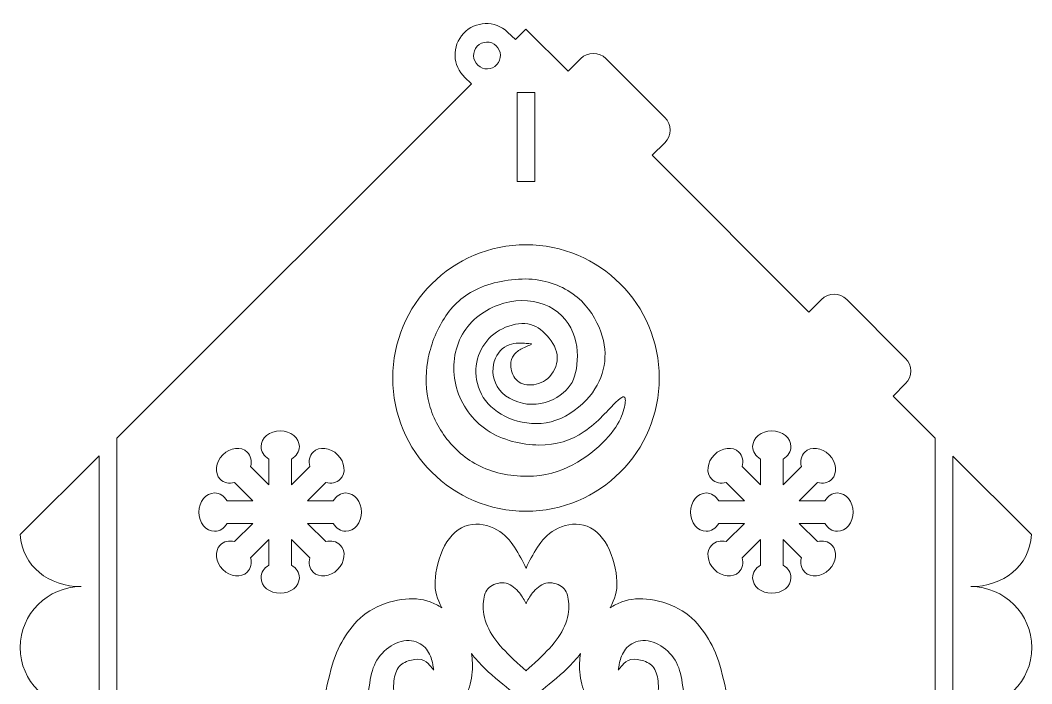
# Model space of a CAD drawing. Header units: centimetres. Extents: x -97 to 97, y -61 to 61.
# Drawn here: x -21.72 to 12.28, y 6.92 to 29.23 of the extents above; entities that cross this region are included whole.
import ezdxf

# ---------------------------------------------------------------- set-up
doc = ezdxf.new("R2010")
doc.units = ezdxf.units.CM
doc.header["$MEASUREMENT"] = 0
doc.layers.add('layer 1', color=7, linetype='Continuous')

msp = doc.modelspace()

# ---------------------------------------------------------------- linework, layer by layer
at = {"layer": 'layer 1', "color": 242, "lineweight": 9}
for points, knots in [([(-0.4739, 24.68896), (-0.4739, 24.68896), (4.79258, 19.41762), (4.79258, 19.41762), (4.79258, 19.41762), (4.79258, 19.41762), (5.21578, 19.84082), (5.21578, 19.84082), (5.21578, 19.84082), (5.44946, 20.0745), (5.83062, 20.0745), (6.0643, 19.84082), (6.0643, 19.84082), (6.0643, 19.84082), (8.0442, 17.86092), (8.0442, 17.86092), (8.0442, 17.86092), (8.27788, 17.62724), (8.27788, 17.24608), (8.0442, 17.0124), (8.0442, 17.0124), (8.0442, 17.0124), (7.62028, 16.58848), (7.62028, 16.58848), (7.62028, 16.58848), (7.62028, 16.58848), (9.03412, 15.1739), (9.03412, 15.1739), (9.03412, 15.1739), (9.03412, 15.1739), (9.03412, 0.59188), (9.03412, 0.59188), (9.03412, 0.59188), (9.03412, 0.59188), (9.63412, 0.59188), (9.63412, 0.59188), (9.63412, 0.59188), (9.63412, 0.59188), (9.63412, 14.57358), (9.63412, 14.57358), (9.63412, 14.57358), (9.63412, 14.57358), (12.27478, 11.93158), (12.27478, 11.93158), (12.27478, 11.93158), (12.20662, 10.8614), (11.32152, 10.18412), (10.23412, 10.18412), (10.23412, 10.18412), (11.36596, 10.18412), (12.28348, 9.2666), (12.28348, 8.13476), (12.28348, 8.13476), (12.28348, 7.00294), (11.36596, 6.08542), (10.23412, 6.08542), (10.23412, 6.08542), (11.36596, 6.08542), (12.28348, 5.1679), (12.28348, 4.03606), (12.28348, 4.03606), (12.28348, 2.90424), (11.36596, 1.98672), (10.23412, 1.98672), (10.23412, 1.98672), (11.36596, 1.98672), (12.28348, 1.06918), (12.28348, -0.06264), (12.28348, -0.06264), (12.28348, -1.19446), (11.36596, -2.112), (10.23412, -2.112), (10.23412, -2.112), (11.36596, -2.112), (12.28348, -3.02952), (12.28348, -4.16134), (12.28348, -4.16134), (12.28348, -5.29318), (11.36596, -6.2107), (10.23412, -6.2107), (10.23412, -6.2107), (11.36596, -6.2107), (12.28348, -7.12822), (12.28348, -8.26004), (12.28348, -8.26004), (12.28348, -9.39188), (11.36596, -10.3094), (10.23412, -10.3094), (10.23412, -10.3094), (11.36596, -10.3094), (12.28348, -11.22692), (12.28348, -12.35874), (12.28348, -12.35874), (12.28348, -13.49058), (11.36596, -14.4081), (10.23412, -14.4081), (10.23412, -14.4081), (10.23412, -14.4081), (-19.66716, -14.4081), (-19.66716, -14.4081), (-19.66716, -14.4081), (-20.799, -14.4081), (-21.71652, -13.49058), (-21.71652, -12.35874), (-21.71652, -12.35874), (-21.71652, -11.22692), (-20.799, -10.3094), (-19.66716, -10.3094), (-19.66716, -10.3094), (-20.799, -10.3094), (-21.71652, -9.39188), (-21.71652, -8.26004), (-21.71652, -8.26004), (-21.71652, -7.12822), (-20.799, -6.2107), (-19.66716, -6.2107), (-19.66716, -6.2107), (-20.799, -6.2107), (-21.71652, -5.29318), (-21.71652, -4.16134), (-21.71652, -4.16134), (-21.71652, -3.02952), (-20.799, -2.112), (-19.66716, -2.112), (-19.66716, -2.112), (-20.799, -2.112), (-21.71652, -1.19446), (-21.71652, -0.06264), (-21.71652, -0.06264), (-21.71652, 1.06918), (-20.799, 1.98672), (-19.66716, 1.98672), (-19.66716, 1.98672), (-20.799, 1.98672), (-21.71652, 2.90424), (-21.71652, 4.03606), (-21.71652, 4.03606), (-21.71652, 5.1679), (-20.799, 6.08542), (-19.66716, 6.08542), (-19.66716, 6.08542), (-20.799, 6.08542), (-21.71652, 7.00294), (-21.71652, 8.13476), (-21.71652, 8.13476), (-21.71652, 9.2666), (-20.799, 10.18412), (-19.66716, 10.18412), (-19.66716, 10.18412), (-20.75458, 10.18412), (-21.64836, 10.86142), (-21.7165, 11.93162), (-21.7165, 11.93162), (-21.7165, 11.93162), (-19.06716, 14.58096), (-19.06716, 14.58096), (-19.06716, 14.58096), (-19.06716, 14.58096), (-19.06716, 0.59188), (-19.06716, 0.59188), (-19.06716, 0.59188), (-19.06716, 0.59188), (-18.46716, 0.59188), (-18.46716, 0.59188), (-18.46716, 0.59188), (-18.46716, 0.59188), (-18.46716, 15.18096), (-18.46716, 15.18096), (-18.46716, 15.18096), (-18.46716, 15.18096), (-6.55014, 27.09798), (-6.55014, 27.09798), (-6.55014, 27.09798), (-6.55014, 27.09798), (-6.78802, 27.32098), (-6.78802, 27.32098), (-6.78802, 27.32098), (-6.78802, 27.32098), (-6.769, 27.30316), (-6.769, 27.30316), (-6.769, 27.30316), (-7.19204, 27.69972), (-7.21348, 28.3642), (-6.81692, 28.78724), (-6.81692, 28.78724), (-6.42036, 29.21028), (-5.75554, 29.23204), (-5.33284, 28.83516), (-5.33284, 28.83516), (-5.33284, 28.83516), (-5.06472, 28.5834), (-5.06472, 28.5834), (-5.06472, 28.5834), (-5.06472, 28.5834), (-4.71654, 28.93158), (-4.71654, 28.93158), (-4.71654, 28.93158), (-4.71654, 28.93158), (-3.30232, 27.51738), (-3.30232, 27.51738), (-3.30232, 27.51738), (-3.30232, 27.51738), (-2.87804, 27.94166), (-2.87804, 27.94166), (-2.87804, 27.94166), (-2.64436, 28.17534), (-2.2632, 28.17534), (-2.02952, 27.94166), (-2.02952, 27.94166), (-2.02952, 27.94166), (-0.04962, 25.96176), (-0.04962, 25.96176), (-0.04962, 25.96176), (0.18406, 25.72808), (0.18406, 25.34692), (-0.04962, 25.11324), (-0.04962, 25.11324), (-0.04962, 25.11324), (-0.4739, 24.68896), (-0.4739, 24.68896)], [0, 0, 0, 0, 0.01785714, 0.01785714, 0.01785714, 0.01785714, 0.03571429, 0.03571429, 0.03571429, 0.03571429, 0.05357143, 0.05357143, 0.05357143, 0.05357143, 0.07142857, 0.07142857, 0.07142857, 0.07142857, 0.08928571, 0.08928571, 0.08928571, 0.08928571, 0.10714286, 0.10714286, 0.10714286, 0.10714286, 0.125, 0.125, 0.125, 0.125, 0.14285714, 0.14285714, 0.14285714, 0.14285714, 0.16071429, 0.16071429, 0.16071429, 0.16071429, 0.17857143, 0.17857143, 0.17857143, 0.17857143, 0.19642857, 0.19642857, 0.19642857, 0.19642857, 0.21428571, 0.21428571, 0.21428571, 0.21428571, 0.23214286, 0.23214286, 0.23214286, 0.23214286, 0.25, 0.25, 0.25, 0.25, 0.26785714, 0.26785714, 0.26785714, 0.26785714, 0.28571429, 0.28571429, 0.28571429, 0.28571429, 0.30357143, 0.30357143, 0.30357143, 0.30357143, 0.32142857, 0.32142857, 0.32142857, 0.32142857, 0.33928571, 0.33928571, 0.33928571, 0.33928571, 0.35714286, 0.35714286, 0.35714286, 0.35714286, 0.375, 0.375, 0.375, 0.375, 0.39285714, 0.39285714, 0.39285714, 0.39285714, 0.41071429, 0.41071429, 0.41071429, 0.41071429, 0.42857143, 0.42857143, 0.42857143, 0.42857143, 0.44642857, 0.44642857, 0.44642857, 0.44642857, 0.46428571, 0.46428571, 0.46428571, 0.46428571, 0.48214286, 0.48214286, 0.48214286, 0.48214286, 0.5, 0.5, 0.5, 0.5, 0.51785714, 0.51785714, 0.51785714, 0.51785714, 0.53571429, 0.53571429, 0.53571429, 0.53571429, 0.55357143, 0.55357143, 0.55357143, 0.55357143, 0.57142857, 0.57142857, 0.57142857, 0.57142857, 0.58928571, 0.58928571, 0.58928571, 0.58928571, 0.60714286, 0.60714286, 0.60714286, 0.60714286, 0.625, 0.625, 0.625, 0.625, 0.64285714, 0.64285714, 0.64285714, 0.64285714, 0.66071429, 0.66071429, 0.66071429, 0.66071429, 0.67857143, 0.67857143, 0.67857143, 0.67857143, 0.69642857, 0.69642857, 0.69642857, 0.69642857, 0.71428571, 0.71428571, 0.71428571, 0.71428571, 0.73214286, 0.73214286, 0.73214286, 0.73214286, 0.75, 0.75, 0.75, 0.75, 0.76785714, 0.76785714, 0.76785714, 0.76785714, 0.78571429, 0.78571429, 0.78571429, 0.78571429, 0.80357143, 0.80357143, 0.80357143, 0.80357143, 0.82142857, 0.82142857, 0.82142857, 0.82142857, 0.83928571, 0.83928571, 0.83928571, 0.83928571, 0.85714286, 0.85714286, 0.85714286, 0.85714286, 0.875, 0.875, 0.875, 0.875, 0.89285714, 0.89285714, 0.89285714, 0.89285714, 0.91071429, 0.91071429, 0.91071429, 0.91071429, 0.92857143, 0.92857143, 0.92857143, 0.92857143, 0.94642857, 0.94642857, 0.94642857, 0.94642857, 0.96428571, 0.96428571, 0.96428571, 0.96428571, 1, 1, 1, 1]), ([(-5.71818, 28.37474), (-5.53686, 28.20476), (-5.52766, 27.92), (-5.69764, 27.73868), (-5.69764, 27.73868), (-5.86762, 27.55736), (-6.15238, 27.54816), (-6.3337, 27.71814), (-6.3337, 27.71814), (-6.51502, 27.88812), (-6.52422, 28.17288), (-6.35424, 28.3542), (-6.35424, 28.3542), (-6.18426, 28.53552), (-5.8995, 28.54472), (-5.71818, 28.37474)], [0, 0, 0, 0, 0.2, 0.2, 0.2, 0.2, 0.4, 0.4, 0.4, 0.4, 0.6, 0.6, 0.6, 0.6, 1, 1, 1, 1]), ([(-5.01654, 26.80622), (-5.01654, 26.80622), (-4.41654, 26.80622), (-4.41654, 26.80622), (-4.41654, 26.80622), (-4.41654, 26.80622), (-4.41654, 23.80622), (-4.41654, 23.80622), (-4.41654, 23.80622), (-4.41654, 23.80622), (-5.01654, 23.80622), (-5.01654, 23.80622), (-5.01654, 23.80622), (-5.01654, 23.80622), (-5.01654, 26.80622), (-5.01654, 26.80622)], [0, 0, 0, 0, 0.2, 0.2, 0.2, 0.2, 0.4, 0.4, 0.4, 0.4, 0.6, 0.6, 0.6, 0.6, 1, 1, 1, 1])]:
    msp.add_open_spline(points, degree=3, knots=knots, dxfattribs=at)
at = {"layer": 'layer 1', "color": 114, "lineweight": 9}
for points, knots in [([(-4.71652, 21.68088), (-7.19118, 21.68088), (-9.19728, 19.67478), (-9.19728, 17.20012), (-9.19728, 17.20012), (-9.19728, 14.72544), (-7.19118, 12.71936), (-4.71652, 12.71936), (-4.71652, 12.71936), (-2.24184, 12.71936), (-0.23574, 14.72544), (-0.23574, 17.20012), (-0.23574, 17.20012), (-0.23574, 19.67478), (-2.24184, 21.68088), (-4.71652, 21.68088)], [0, 0, 0, 0, 0.2, 0.2, 0.2, 0.2, 0.4, 0.4, 0.4, 0.4, 0.6, 0.6, 0.6, 0.6, 1, 1, 1, 1]), ([(-1.6929, 16.3864), (-1.91946, 16.16324), (-2.3109, 15.7031), (-2.75728, 15.39754), (-2.75728, 15.39754), (-3.20362, 15.09194), (-3.7049, 14.94086), (-4.28176, 14.94426), (-4.28176, 14.94426), (-4.8586, 14.94774), (-5.51094, 15.1057), (-6.01914, 15.44214), (-6.01914, 15.44214), (-6.52728, 15.77864), (-6.8912, 16.2937), (-7.04916, 16.86706), (-7.04916, 16.86706), (-7.2071, 17.44048), (-7.15904, 18.07228), (-6.90154, 18.57698), (-6.90154, 18.57698), (-6.64402, 19.0817), (-6.17704, 19.45942), (-5.6569, 19.65166), (-5.6569, 19.65166), (-5.13674, 19.8439), (-4.56338, 19.85078), (-4.10676, 19.67562), (-4.10676, 19.67562), (-3.65008, 19.5005), (-3.31018, 19.14342), (-3.13854, 18.73482), (-3.13854, 18.73482), (-2.96684, 18.32624), (-2.96346, 17.86612), (-3.02362, 17.51248), (-3.02362, 17.51248), (-3.0837, 17.15882), (-3.20728, 16.91164), (-3.46482, 16.69876), (-3.46482, 16.69876), (-3.72232, 16.4859), (-4.11372, 16.30736), (-4.5275, 16.31422), (-4.5275, 16.31422), (-4.94122, 16.32114), (-5.37728, 16.51338), (-5.609, 16.8018), (-5.609, 16.8018), (-5.84072, 17.09024), (-5.86818, 17.47482), (-5.78228, 17.7598), (-5.78228, 17.7598), (-5.69638, 18.04482), (-5.49722, 18.2302), (-5.28778, 18.31262), (-5.28778, 18.31262), (-5.0783, 18.395), (-4.8586, 18.3744), (-4.71438, 18.3641), (-4.71438, 18.3641), (-4.57014, 18.3538), (-4.50148, 18.3538), (-4.53926, 18.32974), (-4.53926, 18.32974), (-4.57702, 18.30574), (-4.72124, 18.25766), (-4.84144, 18.19584), (-4.84144, 18.19584), (-4.96158, 18.13406), (-5.05774, 18.0585), (-5.12642, 17.96924), (-5.12642, 17.96924), (-5.1951, 17.87994), (-5.23626, 17.77698), (-5.22938, 17.6259), (-5.22938, 17.6259), (-5.22252, 17.47482), (-5.16762, 17.27566), (-5.04746, 17.14518), (-5.04746, 17.14518), (-4.92726, 17.0147), (-4.74182, 16.95294), (-4.5324, 16.96668), (-4.5324, 16.96668), (-4.32292, 16.9804), (-4.08948, 17.06964), (-3.9178, 17.2516), (-3.9178, 17.2516), (-3.7461, 17.4336), (-3.63622, 17.70826), (-3.67056, 17.97608), (-3.67056, 17.97608), (-3.7049, 18.24392), (-3.88344, 18.50484), (-4.0792, 18.69712), (-4.0792, 18.69712), (-4.2749, 18.88942), (-4.48774, 19.01304), (-4.75558, 19.03018), (-4.75558, 19.03018), (-5.0234, 19.04738), (-5.34612, 18.95808), (-5.61054, 18.80356), (-5.61054, 18.80356), (-5.87492, 18.64906), (-6.0809, 18.42936), (-6.21826, 18.16152), (-6.21826, 18.16152), (-6.3556, 17.8937), (-6.42426, 17.57782), (-6.39338, 17.25506), (-6.39338, 17.25506), (-6.36248, 16.9323), (-6.23202, 16.6027), (-5.99166, 16.33486), (-5.99166, 16.33486), (-5.7513, 16.06704), (-5.40108, 15.86106), (-4.9994, 15.75118), (-4.9994, 15.75118), (-4.59762, 15.6413), (-4.1444, 15.62758), (-3.71182, 15.77864), (-3.71182, 15.77864), (-3.27916, 15.92974), (-2.86712, 16.2456), (-2.5856, 16.57864), (-2.5856, 16.57864), (-2.30402, 16.91172), (-2.15294, 17.26192), (-2.09114, 17.62246), (-2.09114, 17.62246), (-2.02934, 17.98302), (-2.0568, 18.3538), (-2.201, 18.75554), (-2.201, 18.75554), (-2.34522, 19.15724), (-2.60614, 19.5899), (-2.99586, 19.91782), (-2.99586, 19.91782), (-3.38558, 20.24572), (-3.90404, 20.4689), (-4.50494, 20.5187), (-4.50494, 20.5187), (-5.1058, 20.5685), (-5.78906, 20.44488), (-6.30924, 20.2131), (-6.30924, 20.2131), (-6.82944, 19.98134), (-7.1865, 19.6414), (-7.46122, 19.21732), (-7.46122, 19.21732), (-7.73592, 18.79332), (-7.92814, 18.28514), (-8.01744, 17.7804), (-8.01744, 17.7804), (-8.1067, 17.27566), (-8.09296, 16.77438), (-7.9625, 16.30052), (-7.9625, 16.30052), (-7.832, 15.82672), (-7.58482, 15.38034), (-7.25178, 14.99922), (-7.25178, 14.99922), (-6.91874, 14.6181), (-6.49982, 14.30224), (-5.97106, 14.10994), (-5.97106, 14.10994), (-5.44232, 13.91766), (-4.80364, 13.84898), (-4.25084, 13.92106), (-4.25084, 13.92106), (-3.69804, 13.9932), (-3.2311, 14.2061), (-2.82596, 14.47046), (-2.82596, 14.47046), (-2.42076, 14.73488), (-2.07742, 15.05074), (-1.85082, 15.33572), (-1.85082, 15.33572), (-1.6242, 15.62074), (-1.5143, 15.87478), (-1.4491, 16.07736), (-1.4491, 16.07736), (-1.38384, 16.27998), (-1.36322, 16.43102), (-1.38384, 16.51342), (-1.38384, 16.51342), (-1.40444, 16.59582), (-1.46624, 16.60958), (-1.6929, 16.3864)], [0, 0, 0, 0, 0.02040816, 0.02040816, 0.02040816, 0.02040816, 0.04081633, 0.04081633, 0.04081633, 0.04081633, 0.06122449, 0.06122449, 0.06122449, 0.06122449, 0.08163265, 0.08163265, 0.08163265, 0.08163265, 0.10204082, 0.10204082, 0.10204082, 0.10204082, 0.12244898, 0.12244898, 0.12244898, 0.12244898, 0.14285714, 0.14285714, 0.14285714, 0.14285714, 0.16326531, 0.16326531, 0.16326531, 0.16326531, 0.18367347, 0.18367347, 0.18367347, 0.18367347, 0.20408163, 0.20408163, 0.20408163, 0.20408163, 0.2244898, 0.2244898, 0.2244898, 0.2244898, 0.24489796, 0.24489796, 0.24489796, 0.24489796, 0.26530612, 0.26530612, 0.26530612, 0.26530612, 0.28571429, 0.28571429, 0.28571429, 0.28571429, 0.30612245, 0.30612245, 0.30612245, 0.30612245, 0.32653061, 0.32653061, 0.32653061, 0.32653061, 0.34693878, 0.34693878, 0.34693878, 0.34693878, 0.36734694, 0.36734694, 0.36734694, 0.36734694, 0.3877551, 0.3877551, 0.3877551, 0.3877551, 0.40816327, 0.40816327, 0.40816327, 0.40816327, 0.42857143, 0.42857143, 0.42857143, 0.42857143, 0.44897959, 0.44897959, 0.44897959, 0.44897959, 0.46938776, 0.46938776, 0.46938776, 0.46938776, 0.48979592, 0.48979592, 0.48979592, 0.48979592, 0.51020408, 0.51020408, 0.51020408, 0.51020408, 0.53061224, 0.53061224, 0.53061224, 0.53061224, 0.55102041, 0.55102041, 0.55102041, 0.55102041, 0.57142857, 0.57142857, 0.57142857, 0.57142857, 0.59183673, 0.59183673, 0.59183673, 0.59183673, 0.6122449, 0.6122449, 0.6122449, 0.6122449, 0.63265306, 0.63265306, 0.63265306, 0.63265306, 0.65306122, 0.65306122, 0.65306122, 0.65306122, 0.67346939, 0.67346939, 0.67346939, 0.67346939, 0.69387755, 0.69387755, 0.69387755, 0.69387755, 0.71428571, 0.71428571, 0.71428571, 0.71428571, 0.73469388, 0.73469388, 0.73469388, 0.73469388, 0.75510204, 0.75510204, 0.75510204, 0.75510204, 0.7755102, 0.7755102, 0.7755102, 0.7755102, 0.79591837, 0.79591837, 0.79591837, 0.79591837, 0.81632653, 0.81632653, 0.81632653, 0.81632653, 0.83673469, 0.83673469, 0.83673469, 0.83673469, 0.85714286, 0.85714286, 0.85714286, 0.85714286, 0.87755102, 0.87755102, 0.87755102, 0.87755102, 0.89795918, 0.89795918, 0.89795918, 0.89795918, 0.91836735, 0.91836735, 0.91836735, 0.91836735, 0.93877551, 0.93877551, 0.93877551, 0.93877551, 0.95918367, 0.95918367, 0.95918367, 0.95918367, 1, 1, 1, 1]), ([(-14.51068, 11.69564), (-14.51068, 11.69564), (-13.89864, 12.30768), (-13.89864, 12.30768), (-13.89864, 12.30768), (-13.89864, 12.30768), (-14.76422, 12.30768), (-14.76422, 12.30768), (-14.76422, 12.30768), (-14.8594, 12.14842), (-15.01262, 12.04498), (-15.18552, 12.04498), (-15.18552, 12.04498), (-15.47422, 12.04498), (-15.70828, 12.33324), (-15.70828, 12.6888), (-15.70828, 12.6888), (-15.70828, 13.04438), (-15.47422, 13.33262), (-15.18552, 13.33262), (-15.18552, 13.33262), (-15.01262, 13.33262), (-14.8594, 13.22918), (-14.76422, 13.06992), (-14.76422, 13.06992), (-14.76422, 13.06992), (-13.89864, 13.06992), (-13.89864, 13.06992), (-13.89864, 13.06992), (-13.89864, 13.06992), (-14.51068, 13.68198), (-14.51068, 13.68198), (-14.51068, 13.68198), (-14.6906, 13.63666), (-14.8721, 13.67188), (-14.99436, 13.79414), (-14.99436, 13.79414), (-15.1985, 13.9983), (-15.1602, 14.36758), (-14.90876, 14.61904), (-14.90876, 14.61904), (-14.65734, 14.87046), (-14.28802, 14.90876), (-14.08386, 14.70462), (-14.08386, 14.70462), (-13.9616, 14.58236), (-13.92638, 14.40086), (-13.9717, 14.22096), (-13.9717, 14.22096), (-13.9717, 14.22096), (-13.35966, 13.6089), (-13.35966, 13.6089), (-13.35966, 13.6089), (-13.35966, 13.6089), (-13.35966, 14.4745), (-13.35966, 14.4745), (-13.35966, 14.4745), (-13.51892, 14.56964), (-13.62236, 14.72288), (-13.62236, 14.89578), (-13.62236, 14.89578), (-13.62236, 15.1845), (-13.3341, 15.41856), (-12.97854, 15.41856), (-12.97854, 15.41856), (-12.62296, 15.41856), (-12.33474, 15.1845), (-12.33474, 14.89578), (-12.33474, 14.89578), (-12.33474, 14.72288), (-12.43816, 14.56964), (-12.59742, 14.4745), (-12.59742, 14.4745), (-12.59742, 14.4745), (-12.59742, 13.6089), (-12.59742, 13.6089), (-12.59742, 13.6089), (-12.59742, 13.6089), (-11.98534, 14.22096), (-11.98534, 14.22096), (-11.98534, 14.22096), (-12.03068, 14.40086), (-11.99544, 14.58236), (-11.8732, 14.70462), (-11.8732, 14.70462), (-11.66904, 14.90876), (-11.29976, 14.87046), (-11.04832, 14.61904), (-11.04832, 14.61904), (-10.79686, 14.36758), (-10.75858, 13.9983), (-10.96274, 13.79414), (-10.96274, 13.79414), (-11.085, 13.67188), (-11.26648, 13.63666), (-11.44638, 13.68198), (-11.44638, 13.68198), (-11.44638, 13.68198), (-12.05844, 13.06992), (-12.05844, 13.06992), (-12.05844, 13.06992), (-12.05844, 13.06992), (-11.19286, 13.06992), (-11.19286, 13.06992), (-11.19286, 13.06992), (-11.0977, 13.22918), (-10.94446, 13.33262), (-10.77156, 13.33262), (-10.77156, 13.33262), (-10.48284, 13.33262), (-10.24878, 13.04438), (-10.24878, 12.6888), (-10.24878, 12.6888), (-10.24878, 12.33324), (-10.48284, 12.04498), (-10.77156, 12.04498), (-10.77156, 12.04498), (-10.94446, 12.04498), (-11.0977, 12.14842), (-11.19286, 12.30768), (-11.19286, 12.30768), (-11.19286, 12.30768), (-12.05844, 12.30768), (-12.05844, 12.30768), (-12.05844, 12.30768), (-12.05844, 12.30768), (-11.44638, 11.69564), (-11.44638, 11.69564), (-11.44638, 11.69564), (-11.26648, 11.74096), (-11.085, 11.70574), (-10.96274, 11.58348), (-10.96274, 11.58348), (-10.75858, 11.37932), (-10.79686, 11.01002), (-11.04832, 10.75858), (-11.04832, 10.75858), (-11.29976, 10.50714), (-11.66904, 10.46884), (-11.8732, 10.67298), (-11.8732, 10.67298), (-11.99544, 10.79524), (-12.03068, 10.97676), (-11.98534, 11.15666), (-11.98534, 11.15666), (-11.98534, 11.15666), (-12.59742, 11.7687), (-12.59742, 11.7687), (-12.59742, 11.7687), (-12.59742, 11.7687), (-12.59742, 10.90312), (-12.59742, 10.90312), (-12.59742, 10.90312), (-12.43816, 10.80796), (-12.33474, 10.65474), (-12.33474, 10.48182), (-12.33474, 10.48182), (-12.33474, 10.19312), (-12.62296, 9.95906), (-12.97854, 9.95906), (-12.97854, 9.95906), (-13.3341, 9.95906), (-13.62236, 10.19312), (-13.62236, 10.48182), (-13.62236, 10.48182), (-13.62236, 10.65474), (-13.51892, 10.80796), (-13.35966, 10.90312), (-13.35966, 10.90312), (-13.35966, 10.90312), (-13.35966, 11.7687), (-13.35966, 11.7687), (-13.35966, 11.7687), (-13.35966, 11.7687), (-13.9717, 11.15666), (-13.9717, 11.15666), (-13.9717, 11.15666), (-13.92638, 10.97676), (-13.9616, 10.79524), (-14.08386, 10.67298), (-14.08386, 10.67298), (-14.28802, 10.46884), (-14.65734, 10.50714), (-14.90876, 10.75858), (-14.90876, 10.75858), (-15.1602, 11.01002), (-15.1985, 11.37932), (-14.99436, 11.58348), (-14.99436, 11.58348), (-14.8721, 11.70574), (-14.6906, 11.74096), (-14.51068, 11.69564)], [0, 0, 0, 0, 0.02040816, 0.02040816, 0.02040816, 0.02040816, 0.04081633, 0.04081633, 0.04081633, 0.04081633, 0.06122449, 0.06122449, 0.06122449, 0.06122449, 0.08163265, 0.08163265, 0.08163265, 0.08163265, 0.10204082, 0.10204082, 0.10204082, 0.10204082, 0.12244898, 0.12244898, 0.12244898, 0.12244898, 0.14285714, 0.14285714, 0.14285714, 0.14285714, 0.16326531, 0.16326531, 0.16326531, 0.16326531, 0.18367347, 0.18367347, 0.18367347, 0.18367347, 0.20408163, 0.20408163, 0.20408163, 0.20408163, 0.2244898, 0.2244898, 0.2244898, 0.2244898, 0.24489796, 0.24489796, 0.24489796, 0.24489796, 0.26530612, 0.26530612, 0.26530612, 0.26530612, 0.28571429, 0.28571429, 0.28571429, 0.28571429, 0.30612245, 0.30612245, 0.30612245, 0.30612245, 0.32653061, 0.32653061, 0.32653061, 0.32653061, 0.34693878, 0.34693878, 0.34693878, 0.34693878, 0.36734694, 0.36734694, 0.36734694, 0.36734694, 0.3877551, 0.3877551, 0.3877551, 0.3877551, 0.40816327, 0.40816327, 0.40816327, 0.40816327, 0.42857143, 0.42857143, 0.42857143, 0.42857143, 0.44897959, 0.44897959, 0.44897959, 0.44897959, 0.46938776, 0.46938776, 0.46938776, 0.46938776, 0.48979592, 0.48979592, 0.48979592, 0.48979592, 0.51020408, 0.51020408, 0.51020408, 0.51020408, 0.53061224, 0.53061224, 0.53061224, 0.53061224, 0.55102041, 0.55102041, 0.55102041, 0.55102041, 0.57142857, 0.57142857, 0.57142857, 0.57142857, 0.59183673, 0.59183673, 0.59183673, 0.59183673, 0.6122449, 0.6122449, 0.6122449, 0.6122449, 0.63265306, 0.63265306, 0.63265306, 0.63265306, 0.65306122, 0.65306122, 0.65306122, 0.65306122, 0.67346939, 0.67346939, 0.67346939, 0.67346939, 0.69387755, 0.69387755, 0.69387755, 0.69387755, 0.71428571, 0.71428571, 0.71428571, 0.71428571, 0.73469388, 0.73469388, 0.73469388, 0.73469388, 0.75510204, 0.75510204, 0.75510204, 0.75510204, 0.7755102, 0.7755102, 0.7755102, 0.7755102, 0.79591837, 0.79591837, 0.79591837, 0.79591837, 0.81632653, 0.81632653, 0.81632653, 0.81632653, 0.83673469, 0.83673469, 0.83673469, 0.83673469, 0.85714286, 0.85714286, 0.85714286, 0.85714286, 0.87755102, 0.87755102, 0.87755102, 0.87755102, 0.89795918, 0.89795918, 0.89795918, 0.89795918, 0.91836735, 0.91836735, 0.91836735, 0.91836735, 0.93877551, 0.93877551, 0.93877551, 0.93877551, 0.95918367, 0.95918367, 0.95918367, 0.95918367, 1, 1, 1, 1]), ([(5.07764, 11.69564), (5.07764, 11.69564), (4.4656, 12.30768), (4.4656, 12.30768), (4.4656, 12.30768), (4.4656, 12.30768), (5.33118, 12.30768), (5.33118, 12.30768), (5.33118, 12.30768), (5.42636, 12.14842), (5.57958, 12.04498), (5.75248, 12.04498), (5.75248, 12.04498), (6.0412, 12.04498), (6.27526, 12.33324), (6.27526, 12.6888), (6.27526, 12.6888), (6.27526, 13.04438), (6.0412, 13.33262), (5.75248, 13.33262), (5.75248, 13.33262), (5.57958, 13.33262), (5.42636, 13.22918), (5.33118, 13.06992), (5.33118, 13.06992), (5.33118, 13.06992), (4.4656, 13.06992), (4.4656, 13.06992), (4.4656, 13.06992), (4.4656, 13.06992), (5.07764, 13.68198), (5.07764, 13.68198), (5.07764, 13.68198), (5.25756, 13.63666), (5.43906, 13.67188), (5.56132, 13.79414), (5.56132, 13.79414), (5.76548, 13.9983), (5.72718, 14.36758), (5.47572, 14.61904), (5.47572, 14.61904), (5.2243, 14.87046), (4.85498, 14.90876), (4.65084, 14.70462), (4.65084, 14.70462), (4.52858, 14.58236), (4.49336, 14.40086), (4.53868, 14.22096), (4.53868, 14.22096), (4.53868, 14.22096), (3.92664, 13.6089), (3.92664, 13.6089), (3.92664, 13.6089), (3.92664, 13.6089), (3.92664, 14.4745), (3.92664, 14.4745), (3.92664, 14.4745), (4.0859, 14.56964), (4.18932, 14.72288), (4.18932, 14.89578), (4.18932, 14.89578), (4.18932, 15.1845), (3.90106, 15.41856), (3.5455, 15.41856), (3.5455, 15.41856), (3.18992, 15.41856), (2.9017, 15.1845), (2.9017, 14.89578), (2.9017, 14.89578), (2.9017, 14.72288), (3.00514, 14.56964), (3.1644, 14.4745), (3.1644, 14.4745), (3.1644, 14.4745), (3.1644, 13.6089), (3.1644, 13.6089), (3.1644, 13.6089), (3.1644, 13.6089), (2.55234, 14.22096), (2.55234, 14.22096), (2.55234, 14.22096), (2.59764, 14.40086), (2.5624, 14.58236), (2.44016, 14.70462), (2.44016, 14.70462), (2.23602, 14.90876), (1.86672, 14.87046), (1.61528, 14.61904), (1.61528, 14.61904), (1.36386, 14.36758), (1.32554, 13.9983), (1.5297, 13.79414), (1.5297, 13.79414), (1.65196, 13.67188), (1.83344, 13.63666), (2.01336, 13.68198), (2.01336, 13.68198), (2.01336, 13.68198), (2.62542, 13.06992), (2.62542, 13.06992), (2.62542, 13.06992), (2.62542, 13.06992), (1.75982, 13.06992), (1.75982, 13.06992), (1.75982, 13.06992), (1.66466, 13.22918), (1.51142, 13.33262), (1.33852, 13.33262), (1.33852, 13.33262), (1.04982, 13.33262), (0.81576, 13.04438), (0.81576, 12.6888), (0.81576, 12.6888), (0.81576, 12.33324), (1.04982, 12.04498), (1.33852, 12.04498), (1.33852, 12.04498), (1.51142, 12.04498), (1.66466, 12.14842), (1.75982, 12.30768), (1.75982, 12.30768), (1.75982, 12.30768), (2.62542, 12.30768), (2.62542, 12.30768), (2.62542, 12.30768), (2.62542, 12.30768), (2.01336, 11.69564), (2.01336, 11.69564), (2.01336, 11.69564), (1.83344, 11.74096), (1.65196, 11.70574), (1.5297, 11.58348), (1.5297, 11.58348), (1.32554, 11.37932), (1.36386, 11.01002), (1.61528, 10.75858), (1.61528, 10.75858), (1.86672, 10.50714), (2.23602, 10.46884), (2.44016, 10.67298), (2.44016, 10.67298), (2.5624, 10.79524), (2.59764, 10.97676), (2.55234, 11.15666), (2.55234, 11.15666), (2.55234, 11.15666), (3.1644, 11.7687), (3.1644, 11.7687), (3.1644, 11.7687), (3.1644, 11.7687), (3.1644, 10.90312), (3.1644, 10.90312), (3.1644, 10.90312), (3.00514, 10.80796), (2.9017, 10.65474), (2.9017, 10.48182), (2.9017, 10.48182), (2.9017, 10.19312), (3.18992, 9.95906), (3.5455, 9.95906), (3.5455, 9.95906), (3.90106, 9.95906), (4.18932, 10.19312), (4.18932, 10.48182), (4.18932, 10.48182), (4.18932, 10.65474), (4.0859, 10.80796), (3.92664, 10.90312), (3.92664, 10.90312), (3.92664, 10.90312), (3.92664, 11.7687), (3.92664, 11.7687), (3.92664, 11.7687), (3.92664, 11.7687), (4.53868, 11.15666), (4.53868, 11.15666), (4.53868, 11.15666), (4.49336, 10.97676), (4.52858, 10.79524), (4.65084, 10.67298), (4.65084, 10.67298), (4.85498, 10.46884), (5.2243, 10.50714), (5.47572, 10.75858), (5.47572, 10.75858), (5.72718, 11.01002), (5.76548, 11.37932), (5.56132, 11.58348), (5.56132, 11.58348), (5.43906, 11.70574), (5.25756, 11.74096), (5.07764, 11.69564)], [0, 0, 0, 0, 0.02040816, 0.02040816, 0.02040816, 0.02040816, 0.04081633, 0.04081633, 0.04081633, 0.04081633, 0.06122449, 0.06122449, 0.06122449, 0.06122449, 0.08163265, 0.08163265, 0.08163265, 0.08163265, 0.10204082, 0.10204082, 0.10204082, 0.10204082, 0.12244898, 0.12244898, 0.12244898, 0.12244898, 0.14285714, 0.14285714, 0.14285714, 0.14285714, 0.16326531, 0.16326531, 0.16326531, 0.16326531, 0.18367347, 0.18367347, 0.18367347, 0.18367347, 0.20408163, 0.20408163, 0.20408163, 0.20408163, 0.2244898, 0.2244898, 0.2244898, 0.2244898, 0.24489796, 0.24489796, 0.24489796, 0.24489796, 0.26530612, 0.26530612, 0.26530612, 0.26530612, 0.28571429, 0.28571429, 0.28571429, 0.28571429, 0.30612245, 0.30612245, 0.30612245, 0.30612245, 0.32653061, 0.32653061, 0.32653061, 0.32653061, 0.34693878, 0.34693878, 0.34693878, 0.34693878, 0.36734694, 0.36734694, 0.36734694, 0.36734694, 0.3877551, 0.3877551, 0.3877551, 0.3877551, 0.40816327, 0.40816327, 0.40816327, 0.40816327, 0.42857143, 0.42857143, 0.42857143, 0.42857143, 0.44897959, 0.44897959, 0.44897959, 0.44897959, 0.46938776, 0.46938776, 0.46938776, 0.46938776, 0.48979592, 0.48979592, 0.48979592, 0.48979592, 0.51020408, 0.51020408, 0.51020408, 0.51020408, 0.53061224, 0.53061224, 0.53061224, 0.53061224, 0.55102041, 0.55102041, 0.55102041, 0.55102041, 0.57142857, 0.57142857, 0.57142857, 0.57142857, 0.59183673, 0.59183673, 0.59183673, 0.59183673, 0.6122449, 0.6122449, 0.6122449, 0.6122449, 0.63265306, 0.63265306, 0.63265306, 0.63265306, 0.65306122, 0.65306122, 0.65306122, 0.65306122, 0.67346939, 0.67346939, 0.67346939, 0.67346939, 0.69387755, 0.69387755, 0.69387755, 0.69387755, 0.71428571, 0.71428571, 0.71428571, 0.71428571, 0.73469388, 0.73469388, 0.73469388, 0.73469388, 0.75510204, 0.75510204, 0.75510204, 0.75510204, 0.7755102, 0.7755102, 0.7755102, 0.7755102, 0.79591837, 0.79591837, 0.79591837, 0.79591837, 0.81632653, 0.81632653, 0.81632653, 0.81632653, 0.83673469, 0.83673469, 0.83673469, 0.83673469, 0.85714286, 0.85714286, 0.85714286, 0.85714286, 0.87755102, 0.87755102, 0.87755102, 0.87755102, 0.89795918, 0.89795918, 0.89795918, 0.89795918, 0.91836735, 0.91836735, 0.91836735, 0.91836735, 0.93877551, 0.93877551, 0.93877551, 0.93877551, 0.95918367, 0.95918367, 0.95918367, 0.95918367, 1, 1, 1, 1]), ([(3.82614, 5.32884), (4.15578, 5.5452), (4.62276, 5.5452), (5.0279, 5.46618), (5.0279, 5.46618), (5.43308, 5.38724), (5.7764, 5.2293), (6.0717, 4.98552), (6.0717, 4.98552), (6.367, 4.74176), (6.61418, 4.4121), (6.74466, 3.99666), (6.74466, 3.99666), (6.87516, 3.5812), (6.88888, 3.07992), (6.76526, 2.65412), (6.76526, 2.65412), (6.64166, 2.2284), (6.38074, 1.87816), (6.12318, 1.62752), (6.12318, 1.62752), (5.86568, 1.37688), (5.61164, 1.2258), (5.29574, 1.12964), (5.29574, 1.12964), (4.97982, 1.0335), (4.60216, 0.9923), (4.22444, 1.00258), (4.22444, 1.00258), (3.84678, 1.0129), (3.46908, 1.0747), (3.09824, 1.27728), (3.09824, 1.27728), (2.72744, 1.4799), (2.3635, 1.82322), (2.0476, 2.28674), (2.0476, 2.28674), (1.7317, 2.75028), (1.46392, 3.33402), (1.23044, 4.01038), (1.23044, 4.01038), (0.99692, 4.68682), (0.79776, 5.45592), (0.6879, 6.00528), (0.6879, 6.00528), (0.57802, 6.55466), (0.55746, 6.88426), (0.49912, 7.16238), (0.49912, 7.16238), (0.44072, 7.44052), (0.34456, 7.6671), (0.1832, 7.86626), (0.1832, 7.86626), (0.0218, 8.06542), (-0.20478, 8.23706), (-0.43828, 8.316), (-0.43828, 8.316), (-0.67176, 8.39502), (-0.91212, 8.38126), (-1.0941, 8.29886), (-1.0941, 8.29886), (-1.2761, 8.21646), (-1.39968, 8.06542), (-1.47522, 7.90746), (-1.47522, 7.90746), (-1.55076, 7.74952), (-1.57822, 7.58474), (-1.59538, 7.492), (-1.59538, 7.492), (-1.61256, 7.39932), (-1.61944, 7.37872), (-1.6091, 7.38558), (-1.6091, 7.38558), (-1.59884, 7.39246), (-1.57136, 7.4268), (-1.51982, 7.492), (-1.51982, 7.492), (-1.46834, 7.55726), (-1.3928, 7.65338), (-1.27946, 7.70144), (-1.27946, 7.70144), (-1.16618, 7.74952), (-1.01514, 7.74952), (-0.86406, 7.71518), (-0.86406, 7.71518), (-0.71298, 7.68084), (-0.5619, 7.61216), (-0.45888, 7.49542), (-0.45888, 7.49542), (-0.35586, 7.37866), (-0.301, 7.2139), (-0.2769, 7.00788), (-0.2769, 7.00788), (-0.2529, 6.80184), (-0.25978, 6.55466), (-0.34558, 6.36238), (-0.34558, 6.36238), (-0.43146, 6.1701), (-0.59622, 6.03274), (-0.80912, 5.93658), (-0.80912, 5.93658), (-1.02202, 5.84044), (-1.28294, 5.78556), (-1.54042, 5.79242), (-1.54042, 5.79242), (-1.79798, 5.7993), (-2.05202, 5.86792), (-2.25118, 6.00182), (-2.25118, 6.00182), (-2.45034, 6.13574), (-2.59454, 6.3349), (-2.70446, 6.55466), (-2.70446, 6.55466), (-2.81432, 6.77442), (-2.88982, 7.01474), (-2.91042, 7.32032), (-2.91042, 7.32032), (-2.92304, 7.5077), (-2.915, 7.7196), (-2.8808, 7.93074), (-2.8808, 7.93074), (-3.01722, 7.75932), (-3.16168, 7.5975), (-3.32932, 7.43362), (-3.32932, 7.43362), (-3.6315, 7.13834), (-4.00918, 6.83622), (-4.253, 6.6525), (-4.253, 6.6525), (-4.49676, 6.4688), (-4.60664, 6.40348), (-4.71652, 6.33822), (-4.71652, 6.33822), (-4.8264, 6.40348), (-4.93628, 6.4688), (-5.18004, 6.6525), (-5.18004, 6.6525), (-5.42382, 6.83622), (-5.80154, 7.13834), (-6.1037, 7.43362), (-6.1037, 7.43362), (-6.27136, 7.5975), (-6.41582, 7.75932), (-6.55222, 7.93074), (-6.55222, 7.93074), (-6.51802, 7.7196), (-6.51, 7.5077), (-6.52262, 7.32032), (-6.52262, 7.32032), (-6.54322, 7.01474), (-6.6187, 6.77442), (-6.72858, 6.55466), (-6.72858, 6.55466), (-6.83846, 6.3349), (-6.9827, 6.13574), (-7.18184, 6.00182), (-7.18184, 6.00182), (-7.381, 5.86792), (-7.63504, 5.7993), (-7.8926, 5.79242), (-7.8926, 5.79242), (-8.1501, 5.78556), (-8.41102, 5.84044), (-8.62392, 5.93658), (-8.62392, 5.93658), (-8.8368, 6.03274), (-9.00158, 6.1701), (-9.08744, 6.36238), (-9.08744, 6.36238), (-9.17326, 6.55466), (-9.18014, 6.80184), (-9.15612, 7.00788), (-9.15612, 7.00788), (-9.13204, 7.2139), (-9.07716, 7.37866), (-8.97416, 7.49542), (-8.97416, 7.49542), (-8.87114, 7.61216), (-8.72006, 7.68084), (-8.56898, 7.71518), (-8.56898, 7.71518), (-8.41788, 7.74952), (-8.26684, 7.74952), (-8.15358, 7.70144), (-8.15358, 7.70144), (-8.04024, 7.65338), (-7.9647, 7.55726), (-7.91322, 7.492), (-7.91322, 7.492), (-7.86168, 7.4268), (-7.8342, 7.39246), (-7.82392, 7.38558), (-7.82392, 7.38558), (-7.8136, 7.37872), (-7.82048, 7.39932), (-7.83766, 7.492), (-7.83766, 7.492), (-7.8548, 7.58474), (-7.88228, 7.74952), (-7.95782, 7.90746), (-7.95782, 7.90746), (-8.03336, 8.06542), (-8.15692, 8.21646), (-8.33892, 8.29886), (-8.33892, 8.29886), (-8.5209, 8.38126), (-8.76126, 8.39502), (-8.99476, 8.316), (-8.99476, 8.316), (-9.22824, 8.23706), (-9.45482, 8.06542), (-9.61624, 7.86626), (-9.61624, 7.86626), (-9.7776, 7.6671), (-9.87374, 7.44052), (-9.93214, 7.16238), (-9.93214, 7.16238), (-9.99048, 6.88426), (-10.01106, 6.55466), (-10.12094, 6.00528), (-10.12094, 6.00528), (-10.2308, 5.45592), (-10.42996, 4.68682), (-10.66346, 4.01038), (-10.66346, 4.01038), (-10.89694, 3.33402), (-11.16474, 2.75028), (-11.48064, 2.28674), (-11.48064, 2.28674), (-11.79654, 1.82322), (-12.16046, 1.4799), (-12.53128, 1.27728), (-12.53128, 1.27728), (-12.9021, 1.0747), (-13.27982, 1.0129), (-13.65748, 1.00258), (-13.65748, 1.00258), (-14.03518, 0.9923), (-14.41286, 1.0335), (-14.72876, 1.12964), (-14.72876, 1.12964), (-15.04466, 1.2258), (-15.2987, 1.37688), (-15.55622, 1.62752), (-15.55622, 1.62752), (-15.81378, 1.87816), (-16.0747, 2.2284), (-16.1983, 2.65412), (-16.1983, 2.65412), (-16.32192, 3.07992), (-16.30818, 3.5812), (-16.1777, 3.99666), (-16.1777, 3.99666), (-16.04722, 4.4121), (-15.80004, 4.74176), (-15.50474, 4.98552), (-15.50474, 4.98552), (-15.20944, 5.2293), (-14.86612, 5.38724), (-14.46092, 5.46618), (-14.46092, 5.46618), (-14.05578, 5.5452), (-13.58882, 5.5452), (-13.25916, 5.32884), (-13.25916, 5.32884), (-12.92956, 5.11254), (-12.73734, 4.67994), (-12.69268, 4.31596), (-12.69268, 4.31596), (-12.64806, 3.952), (-12.75104, 3.65674), (-12.90898, 3.4507), (-12.90898, 3.4507), (-13.06694, 3.2447), (-13.27982, 3.12798), (-13.50646, 3.0662), (-13.50646, 3.0662), (-13.73306, 3.00438), (-13.97338, 2.9975), (-14.15536, 3.0662), (-14.15536, 3.0662), (-14.33736, 3.13486), (-14.46092, 3.27902), (-14.51586, 3.40604), (-14.51586, 3.40604), (-14.57082, 3.53312), (-14.55706, 3.643), (-14.52274, 3.75974), (-14.52274, 3.75974), (-14.4884, 3.8765), (-14.43348, 4.00012), (-14.44038, 4.03786), (-14.44038, 4.03786), (-14.44724, 4.07564), (-14.51586, 4.02758), (-14.58794, 3.94518), (-14.58794, 3.94518), (-14.66006, 3.86276), (-14.73562, 3.74602), (-14.7837, 3.63268), (-14.7837, 3.63268), (-14.83178, 3.51938), (-14.85238, 3.40952), (-14.83178, 3.25496), (-14.83178, 3.25496), (-14.81118, 3.10048), (-14.74936, 2.90136), (-14.6017, 2.7537), (-14.6017, 2.7537), (-14.45408, 2.60606), (-14.22062, 2.50996), (-13.95964, 2.4825), (-13.95964, 2.4825), (-13.69868, 2.45502), (-13.41032, 2.49618), (-13.1562, 2.60948), (-13.1562, 2.60948), (-12.9021, 2.72282), (-12.6824, 2.90822), (-12.521, 3.09706), (-12.521, 3.09706), (-12.35962, 3.28594), (-12.2566, 3.47818), (-12.13642, 3.79062), (-12.13642, 3.79062), (-12.01624, 4.10308), (-11.87896, 4.53572), (-11.77254, 4.98206), (-11.77254, 4.98206), (-11.66606, 5.42846), (-11.59052, 5.88852), (-11.50124, 6.35892), (-11.50124, 6.35892), (-11.41196, 6.82932), (-11.30896, 7.31004), (-11.18192, 7.69116), (-11.18192, 7.69116), (-11.05484, 8.07228), (-10.90382, 8.3538), (-10.71152, 8.6285), (-10.71152, 8.6285), (-10.51924, 8.9032), (-10.28576, 9.17098), (-9.96988, 9.37014), (-9.96988, 9.37014), (-9.65398, 9.5693), (-9.25566, 9.69976), (-8.89862, 9.75126), (-8.89862, 9.75126), (-8.5415, 9.80278), (-8.22566, 9.77532), (-7.94066, 9.67232), (-7.94066, 9.67232), (-7.80108, 9.62186), (-7.66892, 9.55326), (-7.54418, 9.46942), (-7.54418, 9.46942), (-7.70652, 9.78354), (-7.78586, 10.01498), (-7.77234, 10.36242), (-7.77234, 10.36242), (-7.75862, 10.71608), (-7.64874, 11.18992), (-7.45304, 11.55386), (-7.45304, 11.55386), (-7.25734, 11.91784), (-6.97576, 12.17188), (-6.65304, 12.25428), (-6.65304, 12.25428), (-6.33026, 12.3367), (-5.96634, 12.24742), (-5.6951, 12.09634), (-5.6951, 12.09634), (-5.42382, 11.94526), (-5.2453, 11.7324), (-5.09768, 11.50578), (-5.09768, 11.50578), (-4.95, 11.27916), (-4.83326, 11.03884), (-4.71652, 10.79848), (-4.71652, 10.79848), (-4.59978, 11.03884), (-4.48302, 11.27916), (-4.33536, 11.50578), (-4.33536, 11.50578), (-4.18772, 11.7324), (-4.00918, 11.94526), (-3.73794, 12.09634), (-3.73794, 12.09634), (-3.4667, 12.24742), (-3.10276, 12.3367), (-2.77998, 12.25428), (-2.77998, 12.25428), (-2.45728, 12.17188), (-2.1757, 11.91784), (-1.98, 11.55386), (-1.98, 11.55386), (-1.78428, 11.18992), (-1.67442, 10.71608), (-1.6607, 10.36242), (-1.6607, 10.36242), (-1.64718, 10.01498), (-1.72658, 9.78348), (-1.88884, 9.46942), (-1.88884, 9.46942), (-1.7641, 9.55326), (-1.63196, 9.62186), (-1.49236, 9.67232), (-1.49236, 9.67232), (-1.20738, 9.77532), (-0.89152, 9.80278), (-0.53442, 9.75126), (-0.53442, 9.75126), (-0.17736, 9.69976), (0.22096, 9.5693), (0.53686, 9.37014), (0.53686, 9.37014), (0.85272, 9.17098), (1.0862, 8.9032), (1.2785, 8.6285), (1.2785, 8.6285), (1.4708, 8.3538), (1.62182, 8.07228), (1.74888, 7.69116), (1.74888, 7.69116), (1.87592, 7.31004), (1.97892, 6.82932), (2.06822, 6.35892), (2.06822, 6.35892), (2.15748, 5.88852), (2.23304, 5.42846), (2.3395, 4.98206), (2.3395, 4.98206), (2.44592, 4.53572), (2.58322, 4.10308), (2.70338, 3.79062), (2.70338, 3.79062), (2.82358, 3.47818), (2.9266, 3.28594), (3.08796, 3.09706), (3.08796, 3.09706), (3.24936, 2.90822), (3.46908, 2.72282), (3.72316, 2.60948), (3.72316, 2.60948), (3.97728, 2.49618), (4.26566, 2.45502), (4.52662, 2.4825), (4.52662, 2.4825), (4.78758, 2.50996), (5.02104, 2.60606), (5.16866, 2.7537), (5.16866, 2.7537), (5.31632, 2.90136), (5.37814, 3.10048), (5.39874, 3.25496), (5.39874, 3.25496), (5.41936, 3.40952), (5.39874, 3.51938), (5.35066, 3.63268), (5.35066, 3.63268), (5.30258, 3.74602), (5.22706, 3.86276), (5.15492, 3.94518), (5.15492, 3.94518), (5.08282, 4.02758), (5.01422, 4.07564), (5.00734, 4.03786), (5.00734, 4.03786), (5.00044, 4.00012), (5.05538, 3.8765), (5.0897, 3.75974), (5.0897, 3.75974), (5.12404, 3.643), (5.13778, 3.53312), (5.08282, 3.40604), (5.08282, 3.40604), (5.0279, 3.27902), (4.90432, 3.13486), (4.72232, 3.0662), (4.72232, 3.0662), (4.54034, 2.9975), (4.30004, 3.00438), (4.07342, 3.0662), (4.07342, 3.0662), (3.84678, 3.12798), (3.6339, 3.2447), (3.47596, 3.4507), (3.47596, 3.4507), (3.318, 3.65674), (3.21504, 3.952), (3.25964, 4.31596), (3.25964, 4.31596), (3.3043, 4.67994), (3.49656, 5.11254), (3.82614, 5.32884)], [0, 0, 0, 0, 0.008, 0.008, 0.008, 0.008, 0.016, 0.016, 0.016, 0.016, 0.024, 0.024, 0.024, 0.024, 0.032, 0.032, 0.032, 0.032, 0.04, 0.04, 0.04, 0.04, 0.048, 0.048, 0.048, 0.048, 0.056, 0.056, 0.056, 0.056, 0.064, 0.064, 0.064, 0.064, 0.072, 0.072, 0.072, 0.072, 0.08, 0.08, 0.08, 0.08, 0.088, 0.088, 0.088, 0.088, 0.096, 0.096, 0.096, 0.096, 0.104, 0.104, 0.104, 0.104, 0.112, 0.112, 0.112, 0.112, 0.12, 0.12, 0.12, 0.12, 0.128, 0.128, 0.128, 0.128, 0.136, 0.136, 0.136, 0.136, 0.144, 0.144, 0.144, 0.144, 0.152, 0.152, 0.152, 0.152, 0.16, 0.16, 0.16, 0.16, 0.168, 0.168, 0.168, 0.168, 0.176, 0.176, 0.176, 0.176, 0.184, 0.184, 0.184, 0.184, 0.192, 0.192, 0.192, 0.192, 0.2, 0.2, 0.2, 0.2, 0.208, 0.208, 0.208, 0.208, 0.216, 0.216, 0.216, 0.216, 0.224, 0.224, 0.224, 0.224, 0.232, 0.232, 0.232, 0.232, 0.24, 0.24, 0.24, 0.24, 0.248, 0.248, 0.248, 0.248, 0.256, 0.256, 0.256, 0.256, 0.264, 0.264, 0.264, 0.264, 0.272, 0.272, 0.272, 0.272, 0.28, 0.28, 0.28, 0.28, 0.288, 0.288, 0.288, 0.288, 0.296, 0.296, 0.296, 0.296, 0.304, 0.304, 0.304, 0.304, 0.312, 0.312, 0.312, 0.312, 0.32, 0.32, 0.32, 0.32, 0.328, 0.328, 0.328, 0.328, 0.336, 0.336, 0.336, 0.336, 0.344, 0.344, 0.344, 0.344, 0.352, 0.352, 0.352, 0.352, 0.36, 0.36, 0.36, 0.36, 0.368, 0.368, 0.368, 0.368, 0.376, 0.376, 0.376, 0.376, 0.384, 0.384, 0.384, 0.384, 0.392, 0.392, 0.392, 0.392, 0.4, 0.4, 0.4, 0.4, 0.408, 0.408, 0.408, 0.408, 0.416, 0.416, 0.416, 0.416, 0.424, 0.424, 0.424, 0.424, 0.432, 0.432, 0.432, 0.432, 0.44, 0.44, 0.44, 0.44, 0.448, 0.448, 0.448, 0.448, 0.456, 0.456, 0.456, 0.456, 0.464, 0.464, 0.464, 0.464, 0.472, 0.472, 0.472, 0.472, 0.48, 0.48, 0.48, 0.48, 0.488, 0.488, 0.488, 0.488, 0.496, 0.496, 0.496, 0.496, 0.504, 0.504, 0.504, 0.504, 0.512, 0.512, 0.512, 0.512, 0.52, 0.52, 0.52, 0.52, 0.528, 0.528, 0.528, 0.528, 0.536, 0.536, 0.536, 0.536, 0.544, 0.544, 0.544, 0.544, 0.552, 0.552, 0.552, 0.552, 0.56, 0.56, 0.56, 0.56, 0.568, 0.568, 0.568, 0.568, 0.576, 0.576, 0.576, 0.576, 0.584, 0.584, 0.584, 0.584, 0.592, 0.592, 0.592, 0.592, 0.6, 0.6, 0.6, 0.6, 0.608, 0.608, 0.608, 0.608, 0.616, 0.616, 0.616, 0.616, 0.624, 0.624, 0.624, 0.624, 0.632, 0.632, 0.632, 0.632, 0.64, 0.64, 0.64, 0.64, 0.648, 0.648, 0.648, 0.648, 0.656, 0.656, 0.656, 0.656, 0.664, 0.664, 0.664, 0.664, 0.672, 0.672, 0.672, 0.672, 0.68, 0.68, 0.68, 0.68, 0.688, 0.688, 0.688, 0.688, 0.696, 0.696, 0.696, 0.696, 0.704, 0.704, 0.704, 0.704, 0.712, 0.712, 0.712, 0.712, 0.72, 0.72, 0.72, 0.72, 0.728, 0.728, 0.728, 0.728, 0.736, 0.736, 0.736, 0.736, 0.744, 0.744, 0.744, 0.744, 0.752, 0.752, 0.752, 0.752, 0.76, 0.76, 0.76, 0.76, 0.768, 0.768, 0.768, 0.768, 0.776, 0.776, 0.776, 0.776, 0.784, 0.784, 0.784, 0.784, 0.792, 0.792, 0.792, 0.792, 0.8, 0.8, 0.8, 0.8, 0.808, 0.808, 0.808, 0.808, 0.816, 0.816, 0.816, 0.816, 0.824, 0.824, 0.824, 0.824, 0.832, 0.832, 0.832, 0.832, 0.84, 0.84, 0.84, 0.84, 0.848, 0.848, 0.848, 0.848, 0.856, 0.856, 0.856, 0.856, 0.864, 0.864, 0.864, 0.864, 0.872, 0.872, 0.872, 0.872, 0.88, 0.88, 0.88, 0.88, 0.888, 0.888, 0.888, 0.888, 0.896, 0.896, 0.896, 0.896, 0.904, 0.904, 0.904, 0.904, 0.912, 0.912, 0.912, 0.912, 0.92, 0.92, 0.92, 0.92, 0.928, 0.928, 0.928, 0.928, 0.936, 0.936, 0.936, 0.936, 0.944, 0.944, 0.944, 0.944, 0.952, 0.952, 0.952, 0.952, 0.96, 0.96, 0.96, 0.96, 0.968, 0.968, 0.968, 0.968, 0.976, 0.976, 0.976, 0.976, 0.984, 0.984, 0.984, 0.984, 1, 1, 1, 1]), ([(-4.71652, 7.3527), (-4.79734, 7.42482), (-4.8781, 7.49692), (-5.04386, 7.65142), (-5.04386, 7.65142), (-5.20958, 7.80594), (-5.46022, 8.0429), (-5.65938, 8.29008), (-5.65938, 8.29008), (-5.85846, 8.5373), (-6.00616, 8.79482), (-6.08342, 9.05232), (-6.08342, 9.05232), (-6.16066, 9.30982), (-6.1675, 9.56738), (-6.13836, 9.76308), (-6.13836, 9.76308), (-6.10916, 9.95878), (-6.0439, 10.09272), (-5.90828, 10.18798), (-5.90828, 10.18798), (-5.77266, 10.28328), (-5.56658, 10.3399), (-5.38462, 10.29524), (-5.38462, 10.29524), (-5.20266, 10.25062), (-5.0447, 10.10472), (-4.9374, 9.97336), (-4.9374, 9.97336), (-4.83004, 9.84202), (-4.77328, 9.72534), (-4.71652, 9.6086), (-4.71652, 9.6086), (-4.65976, 9.72534), (-4.60298, 9.84202), (-4.49564, 9.97336), (-4.49564, 9.97336), (-4.38832, 10.10472), (-4.23038, 10.25062), (-4.0484, 10.29524), (-4.0484, 10.29524), (-3.86644, 10.3399), (-3.66038, 10.28328), (-3.52476, 10.18798), (-3.52476, 10.18798), (-3.38914, 10.09272), (-3.32386, 9.95878), (-3.29468, 9.76308), (-3.29468, 9.76308), (-3.26552, 9.56738), (-3.27238, 9.30982), (-3.34962, 9.05232), (-3.34962, 9.05232), (-3.42688, 8.79482), (-3.57458, 8.5373), (-3.77366, 8.29008), (-3.77366, 8.29008), (-3.97282, 8.0429), (-4.22346, 7.80594), (-4.38916, 7.65142), (-4.38916, 7.65142), (-4.55492, 7.49692), (-4.6357, 7.42482), (-4.71652, 7.3527)], [0, 0, 0, 0, 0.05882353, 0.05882353, 0.05882353, 0.05882353, 0.11764706, 0.11764706, 0.11764706, 0.11764706, 0.17647059, 0.17647059, 0.17647059, 0.17647059, 0.23529412, 0.23529412, 0.23529412, 0.23529412, 0.29411765, 0.29411765, 0.29411765, 0.29411765, 0.35294118, 0.35294118, 0.35294118, 0.35294118, 0.41176471, 0.41176471, 0.41176471, 0.41176471, 0.47058824, 0.47058824, 0.47058824, 0.47058824, 0.52941176, 0.52941176, 0.52941176, 0.52941176, 0.58823529, 0.58823529, 0.58823529, 0.58823529, 0.64705882, 0.64705882, 0.64705882, 0.64705882, 0.70588235, 0.70588235, 0.70588235, 0.70588235, 0.76470588, 0.76470588, 0.76470588, 0.76470588, 0.82352941, 0.82352941, 0.82352941, 0.82352941, 0.88235294, 0.88235294, 0.88235294, 0.88235294, 1, 1, 1, 1])]:
    msp.add_open_spline(points, degree=3, knots=knots, dxfattribs=at)

doc.saveas('drawing.dxf')
